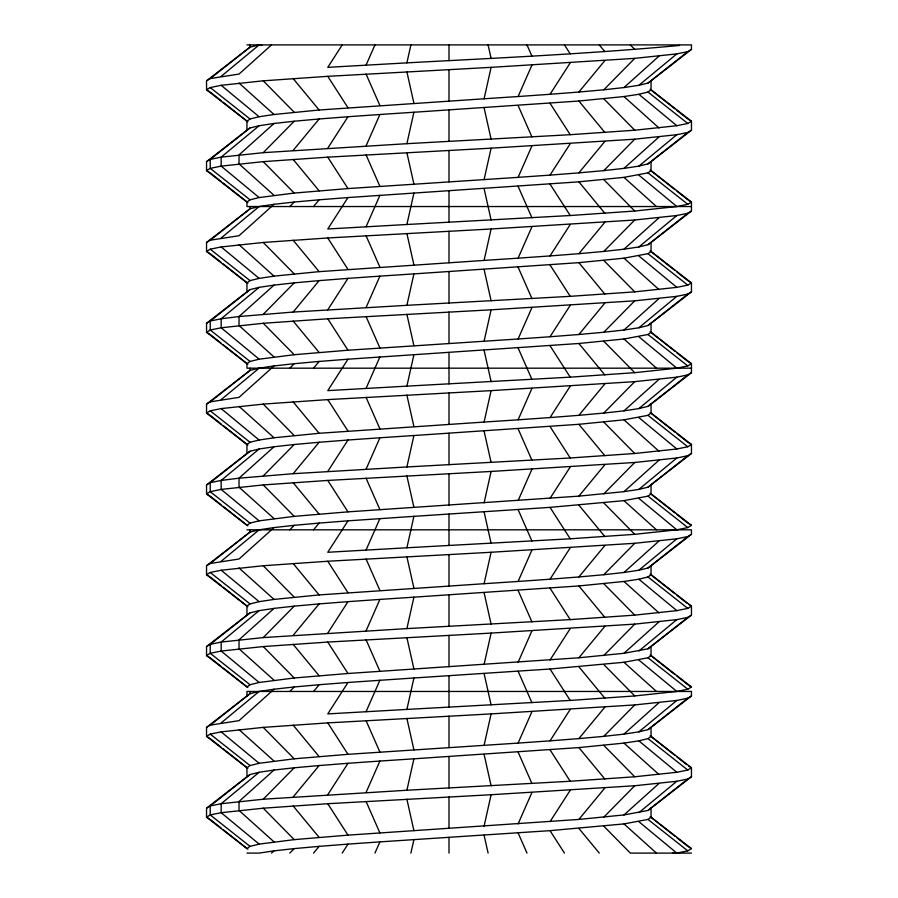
<?xml version="1.0" encoding="UTF-8"?>
<svg xmlns="http://www.w3.org/2000/svg" width="898" height="898" viewBox="0 0 898 898"><rect width="100%" height="100%" fill="white"/><g stroke="black" fill="none" stroke-linecap="round" stroke-linejoin="round"><path stroke-width="1.35" d="M342.205 44.9L327.77 67.35L406.895 62.86L410.902 44.9M691.46 206.54L246.95 206.54L246.95 202.05L206.54 170.62L206.54 161.64L210.222 159.395L221.166 157.15L263.26 152.66L406.895 143.68L413.911 112.25L578.873 101.025L623.975 96.535L638.86 94.29L647.986 92.045L651.05 89.8L651.05 80.82L691.46 49.39L691.46 44.9L246.95 44.9M413.911 193.07L347.975 197.56L327.77 228.99L406.895 224.5L413.911 193.07L578.873 181.845L623.975 177.355L647.986 172.865L651.05 170.62L651.05 161.64L691.46 130.21L691.46 121.23L651.05 89.8M691.46 368.18L246.95 368.18L246.95 363.69L206.54 332.26L206.54 323.28L210.222 321.035L221.166 318.79L239.025 316.545L293.152 312.055L406.895 305.32L413.911 273.89L578.873 262.665L623.975 258.175L647.986 253.685L651.05 251.44L651.05 242.46L691.46 211.03L691.46 202.05L651.05 170.62M413.911 354.71L347.975 359.2L327.77 390.63L406.895 386.14L413.911 354.71L578.873 343.485L623.975 338.995L647.986 334.505L651.05 332.26L651.05 323.28L691.46 291.85L691.46 282.87L651.05 251.44M206.54 161.64L246.95 130.21L246.95 121.23L250.014 118.985L259.14 116.74L274.025 114.495L319.127 110.005L484.089 98.78L491.105 67.35L634.74 58.37L676.834 53.88L687.778 51.635L691.46 49.39M651.05 413.08L691.46 444.51L691.46 453.49L647.986 487.165L638.86 489.41L623.975 491.655L578.873 496.145L347.975 511.86L294.218 516.35L259.14 520.84L250.014 523.085L246.95 525.33L206.54 493.9L206.54 484.92L210.222 482.675L221.166 480.43L239.025 478.185L293.152 473.695L406.895 466.96L413.911 435.53L578.873 424.305L623.975 419.815L647.986 415.325L651.05 413.08L651.05 404.1L691.46 372.67L691.46 363.69L651.05 332.26M246.95 202.05L250.014 199.805L259.14 197.56L294.218 193.07L347.975 188.58L484.089 179.6L491.105 148.17L634.74 139.19L676.834 134.7L687.778 132.455L691.46 130.21M413.911 516.35L347.975 520.84L327.77 552.27L406.895 547.78L413.911 516.35L550.025 507.37L623.975 500.635L647.986 496.145L651.05 493.9L651.05 484.92M206.54 323.28L246.95 291.85L246.95 282.87L250.014 280.625L259.14 278.38L274.025 276.135L319.127 271.645L484.089 260.42L491.105 228.99L634.74 220.01L676.834 215.52L687.778 213.275L691.46 211.03M651.05 574.72L691.46 606.15L691.46 615.13L647.986 648.805L623.975 653.295L578.873 657.785L347.975 673.5L294.218 677.99L259.14 682.48L250.014 684.725L246.95 686.97L206.54 655.54L206.54 646.56L210.222 644.315L221.166 642.07L263.26 637.58L406.895 628.6L413.911 597.17L578.873 585.945L623.975 581.455L638.86 579.21L647.986 576.965L651.05 574.72L651.05 565.74L691.46 534.31L691.46 529.82L246.95 529.82M246.95 363.69L250.014 361.445L259.14 359.2L294.218 354.71L347.975 350.22L484.089 341.24L491.105 309.81L634.74 300.83L676.834 296.34L687.778 294.095L691.46 291.85M413.911 677.99L347.975 682.48L327.77 713.91L406.895 709.42L413.911 677.99L550.025 669.01L623.975 662.275L647.986 657.785L651.05 655.54L651.05 646.56M206.54 484.92L246.95 453.49L246.95 444.51L250.014 442.265L259.14 440.02L274.025 437.775L319.127 433.285L484.089 422.06L491.105 390.63L634.74 381.65L676.834 377.16L687.778 374.915L691.46 372.67M206.54 808.2L210.222 805.955L221.166 803.71L263.26 799.22L406.895 790.24L413.911 758.81L578.873 747.585L623.975 743.095L638.86 740.85L647.986 738.605L651.05 736.36L651.05 727.38L691.46 695.95L691.46 691.46L246.95 691.46L246.95 695.95L206.54 727.38L206.54 736.36L246.95 767.79L246.95 776.77L206.54 808.2L206.54 817.18L246.95 848.61L250.014 846.365L259.14 844.12L294.218 839.63L347.975 835.14L578.873 819.425L623.975 814.935L647.986 810.445L691.46 776.77L691.46 767.79L651.05 736.36M484.089 502.88L491.105 471.45L634.74 462.47L676.834 457.98L687.778 455.735L691.46 453.49M410.902 853.1L413.911 839.63L550.025 830.65L623.975 823.915L647.986 819.425L651.05 817.18L651.05 808.2M206.54 646.56L246.95 615.13L246.95 606.15L250.014 603.905L259.14 601.66L274.025 599.415L319.127 594.925L484.089 583.7L491.105 552.27L634.74 543.29L676.834 538.8L687.778 536.555L691.46 534.31M484.089 664.52L491.105 633.09L634.74 624.11L676.834 619.62L687.778 617.375L691.46 615.13M246.95 767.79L250.014 765.545L259.14 763.3L294.218 758.81L347.975 754.32L484.089 745.34L491.105 713.91L634.74 704.93L676.834 700.44L687.778 698.195L691.46 695.95M484.089 826.16L491.105 794.73L634.74 785.75L676.834 781.26L687.778 779.015L691.46 776.77M366.07 65.105L374.96 44.9M366.07 145.925L379.899 114.495L413.911 112.25M366.07 226.745L379.899 195.315M366.07 307.565L379.899 276.135L413.911 273.89M366.07 388.385L379.899 356.955M484.089 98.78L518.101 96.535L531.93 65.105M366.07 469.205L379.899 437.775L413.911 435.53M484.089 179.6L518.101 177.355L531.93 145.925M366.07 550.025L379.899 518.595M484.089 260.42L518.101 258.175L531.93 226.745M366.07 630.845L379.899 599.415L413.911 597.17M484.089 341.24L518.101 338.995L531.93 307.565M366.07 711.665L379.899 680.235M484.089 422.06L518.101 419.815L531.93 388.385M366.07 792.485L379.899 761.055L413.911 758.81M518.101 500.635L531.93 469.205M374.96 853.1L379.899 841.875L413.911 839.63M484.089 583.7L518.101 581.455L531.93 550.025M518.101 662.275L531.93 630.845M484.089 745.34L518.101 743.095L531.93 711.665M518.101 823.915L531.93 792.485M327.77 148.17L347.975 116.74L379.899 114.495M327.77 309.81L347.975 278.38L379.899 276.135M518.101 96.535L550.025 94.29L570.23 62.86M327.77 471.45L347.975 440.02L379.899 437.775M518.101 177.355L550.025 175.11L570.23 143.68M518.101 258.175L550.025 255.93L570.23 224.5M327.77 633.09L347.975 601.66L379.899 599.415M518.101 338.995L550.025 336.75L570.23 305.32M518.101 419.815L550.025 417.57L570.23 386.14M327.77 794.73L347.975 763.3L379.899 761.055M550.025 498.39L570.23 466.96M342.205 853.1L347.975 844.12L379.899 841.875M518.101 581.455L550.025 579.21L570.23 547.78M550.025 660.03L570.23 628.6M518.101 743.095L550.025 740.85L570.23 709.42M550.025 821.67L570.23 790.24M293.152 150.415L319.127 118.985L347.975 116.74M313.559 206.54L319.127 199.805L347.975 197.56M293.152 312.055L319.127 280.625L347.975 278.38M313.559 368.18L319.127 361.445L347.975 359.2M550.025 94.29L578.873 92.045L604.848 60.615M293.152 473.695L319.127 442.265L347.975 440.02M550.025 175.11L578.873 172.865L604.848 141.435M313.559 529.82L319.127 523.085L347.975 520.84M550.025 255.93L578.873 253.685L604.848 222.255M293.152 635.335L319.127 603.905L347.975 601.66M550.025 336.75L578.873 334.505L604.848 303.075M313.559 691.46L319.127 684.725L347.975 682.48M550.025 417.57L578.873 415.325L604.848 383.895M293.152 796.975L319.127 765.545L347.975 763.3M578.873 496.145L604.848 464.715M313.559 853.1L319.127 846.365L347.975 844.12M550.025 579.21L578.873 576.965L604.848 545.535M578.873 657.785L604.848 626.355M550.025 740.85L578.873 738.605L604.848 707.175M578.873 819.425L604.848 787.995M263.26 152.66L294.218 121.23L319.127 118.985M289.796 206.54L294.218 202.05L319.127 199.805M263.26 314.3L294.218 282.87L319.127 280.625M289.796 368.18L294.218 363.69L319.127 361.445M578.873 92.045L603.782 89.8L634.74 58.37M263.26 475.94L294.218 444.51L319.127 442.265M578.873 172.865L603.782 170.62L634.74 139.19M289.796 529.82L294.218 525.33L319.127 523.085M578.873 253.685L603.782 251.44L634.74 220.01M263.26 637.58L294.218 606.15L319.127 603.905M578.873 334.505L603.782 332.26L634.74 300.83M289.796 691.46L294.218 686.97L319.127 684.725M578.873 415.325L603.782 413.08L634.74 381.65M263.26 799.22L294.218 767.79L319.127 765.545M603.782 493.9L634.74 462.47M289.796 853.1L294.218 848.61L319.127 846.365M578.873 576.965L603.782 574.72L634.74 543.29M603.782 655.54L634.74 624.11M578.873 738.605L603.782 736.36L634.74 704.93M603.782 817.18L634.74 785.75M271.522 44.9L239.025 74.085L210.222 78.575L206.54 80.82L206.54 89.8L246.95 121.23M294.218 121.23L274.025 123.475L239.025 154.905L239.025 163.885L274.025 195.315M294.218 202.05L274.025 204.295L239.025 235.725L210.222 240.215L206.54 242.46L206.54 251.44L246.95 282.87M294.218 282.87L274.025 285.115L239.025 316.545L239.025 325.525L274.025 356.955M294.218 363.69L274.025 365.935L239.025 397.365L210.222 401.855L206.54 404.1L206.54 413.08L246.95 444.51M603.782 89.8L623.975 87.555L658.975 56.125M294.218 444.51L274.025 446.755L239.025 478.185L239.025 487.165L274.025 518.595M603.782 170.62L623.975 168.375L658.975 136.945M294.218 525.33L274.025 527.575L239.025 559.005L210.222 563.495L206.54 565.74L206.54 574.72L246.95 606.15M603.782 251.44L623.975 249.195L658.975 217.765M294.218 606.15L274.025 608.395L239.025 639.825L239.025 648.805L274.025 680.235M603.782 332.26L623.975 330.015L658.975 298.585M294.218 686.97L274.025 689.215L239.025 720.645L210.222 725.135L206.54 727.38M603.782 413.08L623.975 410.835L658.975 379.405M294.218 767.79L274.025 770.035L239.025 801.465L239.025 810.445L274.025 841.875M623.975 491.655L658.975 460.225M271.522 853.1L274.025 850.855L294.218 848.61M603.782 574.72L623.975 572.475L658.975 541.045M623.975 653.295L658.975 621.865M603.782 736.36L623.975 734.115L658.975 702.685M623.975 814.935L658.975 783.505M221.166 76.33L259.14 44.9L261.846 45.304M274.025 123.475L259.14 125.72L221.166 157.15L221.166 166.13L259.14 197.56M221.166 237.97L259.14 206.54L274.025 204.295M274.025 285.115L259.14 287.36L221.166 318.79L221.166 327.77L259.14 359.2M221.166 399.61L259.14 368.18L274.025 365.935M623.975 87.555L638.86 85.31L676.834 53.88M274.025 446.755L259.14 449L221.166 480.43L221.166 489.41L259.14 520.84M623.975 168.375L638.86 166.13L676.834 134.7M221.166 561.25L259.14 529.82L274.025 527.575M623.975 249.195L638.86 246.95L676.834 215.52M274.025 608.395L259.14 610.64L221.166 642.07L221.166 651.05L259.14 682.48M623.975 330.015L638.86 327.77L676.834 296.34M221.166 722.89L259.14 691.46L274.025 689.215M623.975 410.835L638.86 408.59L676.834 377.16M274.025 770.035L259.14 772.28L221.166 803.71L221.166 812.69L259.14 844.12M638.86 489.41L676.834 457.98M623.975 572.475L638.86 570.23L676.834 538.8M638.86 651.05L676.834 619.62M623.975 734.115L638.86 731.87L676.834 700.44M638.86 812.69L676.834 781.26M210.222 78.575L250.014 47.145L259.14 44.9M259.14 125.72L250.014 127.965L210.222 159.395L210.222 168.375L250.014 199.805M210.222 240.215L250.014 208.785L259.14 206.54M259.14 287.36L250.014 289.605L210.222 321.035L210.222 330.015L250.014 361.445M210.222 401.855L250.014 370.425L259.14 368.18M638.86 85.31L647.986 83.065L687.778 51.635M259.14 449L250.014 451.245L210.222 482.675L210.222 491.655L250.014 523.085M638.86 166.13L647.986 163.885L687.778 132.455M210.222 563.495L250.014 532.065L259.14 529.82M638.86 246.95L647.986 244.705L687.778 213.275M259.14 610.64L250.014 612.885L210.222 644.315L210.222 653.295L250.014 684.725M638.86 327.77L647.986 325.525L687.778 294.095M210.222 725.135L250.014 693.705L259.14 691.46M638.86 408.59L647.986 406.345L687.778 374.915M259.14 772.28L250.014 774.525L210.222 805.955L210.222 814.935L250.014 846.365M647.986 487.165L687.778 455.735M638.86 570.23L647.986 567.985L687.778 536.555M647.986 648.805L687.778 617.375M638.86 731.87L647.986 729.625L687.778 698.195M647.986 810.445L687.778 779.015M206.54 80.82L250.014 47.145L250.014 44.9M206.54 242.46L250.014 208.785L250.014 206.54M206.54 404.1L250.014 370.425L250.014 368.18M206.54 565.74L250.014 532.065L250.014 529.82M246.95 130.21L250.014 127.965M246.95 291.85L250.014 289.605M647.986 83.065L651.05 80.82M246.95 453.49L250.014 451.245M647.986 163.885L651.05 161.64M647.986 244.705L651.05 242.46M246.95 615.13L250.014 612.885M647.986 325.525L651.05 323.28M246.95 695.95L250.014 693.705L250.014 691.46M647.986 406.345L651.05 404.1M246.95 776.77L250.014 774.525M647.986 567.985L651.05 565.74M647.986 729.625L651.05 727.38M491.105 67.35L327.77 76.33L263.26 80.82L221.166 85.31L210.222 87.555L206.54 89.8L209.301 91.484M491.105 228.99L327.77 237.97L263.26 242.46L221.166 246.95L210.222 249.195L206.54 251.44L209.301 253.124M491.105 390.63L327.77 399.61L263.26 404.1L221.166 408.59L210.222 410.835L206.54 413.08L209.301 414.764M406.895 143.68L570.23 134.7L634.74 130.21L676.834 125.72L687.778 123.475L691.46 121.23L688.699 119.546M406.895 224.5L570.23 215.52L634.74 211.03L676.834 206.54L687.778 204.295L691.46 202.05L688.699 200.366M491.105 552.27L327.77 561.25L263.26 565.74L221.166 570.23L210.222 572.475L206.54 574.72L209.301 576.404M406.895 305.32L570.23 296.34L634.74 291.85L676.834 287.36L687.778 285.115L691.46 282.87L688.699 281.186M406.895 386.14L570.23 377.16L634.74 372.67L676.834 368.18L687.778 365.935L691.46 363.69L688.699 362.006M491.105 713.91L327.77 722.89L263.26 727.38L221.166 731.87L210.222 734.115L206.54 736.36L209.301 738.044M406.895 466.96L570.23 457.98L634.74 453.49L676.834 449L687.778 446.755L691.46 444.51L688.699 442.826M406.895 547.78L570.23 538.8L634.74 534.31L676.834 529.82L687.778 527.575L691.46 525.33L651.05 493.9M406.895 628.6L570.23 619.62L634.74 615.13L676.834 610.64L687.778 608.395L691.46 606.15L688.699 604.466M406.895 709.42L570.23 700.44L634.74 695.95L676.834 691.46L687.778 689.215L691.46 686.97L651.05 655.54M406.895 790.24L570.23 781.26L634.74 776.77L676.834 772.28L687.778 770.035L691.46 767.79L688.699 766.106M672.714 852.584L676.834 853.1L687.778 850.855L691.46 848.61L651.05 817.18M274.025 850.855L259.14 853.1L246.95 853.1M406.895 62.86C497.75 57.977 589.167 53.846 679.573 45.461M491.105 148.17L327.77 157.15L263.26 161.64L221.166 166.13L210.222 168.375L206.54 170.62L209.301 172.304M491.105 309.81L327.77 318.79L263.26 323.28L221.166 327.77L210.222 330.015L206.54 332.26L209.301 333.944M491.105 471.45L327.77 480.43L263.26 484.92L221.166 489.41L210.222 491.655L206.54 493.9L209.301 495.584M491.105 633.09L327.77 642.07L263.26 646.56L221.166 651.05L210.222 653.295L206.54 655.54L209.301 657.224M491.105 794.73L327.77 803.71L263.26 808.2L221.166 812.69L210.222 814.935L206.54 817.18L209.301 818.864M691.46 853.1L630.317 853.1L603.782 826.16M688.699 523.646L691.46 525.33M688.699 685.286L691.46 686.97M688.699 846.926L691.46 848.61M650.13 89.25L674.869 108.793M677.025 110.488L687.778 118.985M647.986 92.045L687.778 123.475M650.13 170.07L674.869 189.613M677.025 191.308L687.778 199.805M647.986 172.865L687.778 204.295M650.13 250.89L674.869 270.433M677.025 272.128L687.778 280.625M647.986 253.685L687.778 285.115M650.13 331.71L674.869 351.253M677.025 352.948L687.778 361.445M647.986 334.505L687.778 365.935M650.13 412.53L674.869 432.073M677.025 433.768L687.778 442.265M647.986 415.325L687.778 446.755M210.222 87.555L250.014 118.985M210.222 92.045L220.975 100.542M223.131 102.237L247.87 121.78M650.13 493.35L674.869 512.893M677.025 514.588L687.778 523.085M647.986 496.145L687.778 527.575M210.222 172.865L220.975 181.362M223.131 183.057L247.87 202.6M650.13 574.17L674.869 593.713M677.025 595.408L686.701 603.052M647.986 576.965L687.778 608.395M210.222 249.195L250.014 280.625M210.222 253.685L220.975 262.182M223.131 263.877L247.87 283.42M650.13 654.99L674.869 674.533M677.025 676.228L687.778 684.725M647.986 657.785L687.778 689.215M210.222 334.505L220.975 343.002M223.131 344.697L247.87 364.24M650.13 735.81L674.869 755.353M677.025 757.048L686.701 764.692M647.986 738.605L687.778 770.035M210.222 410.835L250.014 442.265M210.222 415.325L220.975 423.822M223.131 425.517L247.87 445.06M650.13 816.63L674.869 836.173M677.025 837.868L687.778 846.365M647.986 819.425L687.778 850.855M210.222 496.145L220.975 504.642M223.131 506.337L247.87 525.88M210.222 572.475L250.014 603.905M210.222 576.965L220.975 585.462M223.131 587.157L247.87 606.7M210.222 657.785L220.975 666.282M223.131 667.977L247.87 687.52M210.222 734.115L250.014 765.545M210.222 738.605L220.975 747.102M223.131 748.797L247.87 768.34M210.222 819.425L220.975 827.922M223.131 829.617L247.87 849.16M638.86 94.29L676.834 125.72M638.86 175.11L676.834 206.54M638.86 255.93L676.834 287.36M638.86 336.75L676.834 368.18M638.86 417.57L676.834 449M221.166 85.31L259.14 116.74M638.86 498.39L676.834 529.82M638.86 579.21L676.834 610.64M221.166 246.95L259.14 278.38M638.86 660.03L676.834 691.46M638.86 740.85L676.834 772.28M221.166 408.59L259.14 440.02M638.86 821.67L676.834 853.1M221.166 570.23L259.14 601.66M221.166 731.87L259.14 763.3M623.975 96.535L658.975 127.965M623.975 177.355L656.472 206.54M623.975 258.175L658.975 289.605M623.975 338.995L656.472 368.18M623.975 419.815L658.975 451.245M239.025 83.065L274.025 114.495M623.975 500.635L656.472 529.82M623.975 581.455L658.975 612.885M239.025 244.705L274.025 276.135M623.975 662.275L656.472 691.46M623.975 743.095L658.975 774.525M239.025 406.345L274.025 437.775M623.975 823.915L656.472 853.1M239.025 567.985L274.025 599.415M239.025 729.625L274.025 761.055M630.317 44.9L634.74 49.39M603.782 98.78L634.74 130.21M603.782 179.6L634.74 211.03M603.782 260.42L634.74 291.85M603.782 341.24L634.74 372.67M603.782 422.06L634.74 453.49M263.26 80.82L294.218 112.25M603.782 502.88L634.74 534.31M263.26 161.64L294.218 193.07M603.782 583.7L634.74 615.13M263.26 242.46L294.218 273.89M603.782 664.52L634.74 695.95M263.26 323.28L294.218 354.71M603.782 745.34L634.74 776.77M263.26 404.1L294.218 435.53M263.26 484.92L294.218 516.35M263.26 565.74L294.218 597.17M263.26 646.56L294.218 677.99M263.26 727.38L294.218 758.81M263.26 808.2L294.218 839.63M599.28 44.9L604.848 51.635M578.873 101.025L604.848 132.455M578.873 181.845L604.848 213.275M578.873 262.665L604.848 294.095M578.873 343.485L604.848 374.915M293.152 78.575L319.127 110.005M578.873 424.305L604.848 455.735M293.152 159.395L319.127 190.825M578.873 505.125L604.848 536.555M293.152 240.215L319.127 271.645M578.873 585.945L604.848 617.375M293.152 321.035L319.127 352.465M578.873 666.765L604.848 698.195M293.152 401.855L319.127 433.285M578.873 747.585L604.848 779.015M293.152 482.675L319.127 514.105M578.873 828.405L599.28 853.1M293.152 563.495L319.127 594.925M293.152 644.315L319.127 675.745M293.152 725.135L319.127 756.565M293.152 805.955L319.127 837.385M564.46 44.9L570.23 53.88M550.025 103.27L570.23 134.7M550.025 184.09L570.23 215.52M550.025 264.91L570.23 296.34M550.025 345.73L570.23 377.16M327.77 76.33L347.975 107.76M550.025 426.55L570.23 457.98M327.77 157.15L347.975 188.58M550.025 507.37L570.23 538.8M327.77 237.97L347.975 269.4M550.025 588.19L570.23 619.62M327.77 318.79L347.975 350.22M550.025 669.01L570.23 700.44M327.77 399.61L347.975 431.04M550.025 749.83L570.23 781.26M327.77 480.43L347.975 511.86M550.025 830.65L564.46 853.1M327.77 561.25L347.975 592.68M327.77 642.07L347.975 673.5M327.77 722.89L347.975 754.32M327.77 803.71L347.975 835.14M526.991 44.9L531.93 56.125M518.101 105.515L531.93 136.945M518.101 186.335L531.93 217.765M518.101 267.155L531.93 298.585M518.101 347.975L531.93 379.405M366.07 74.085L379.899 105.515M518.101 428.795L531.93 460.225M366.07 154.905L379.899 186.335M518.101 509.615L531.93 541.045M366.07 235.725L379.899 267.155M518.101 590.435L531.93 621.865M366.07 316.545L379.899 347.975M518.101 671.255L531.93 702.685M366.07 397.365L379.899 428.795M518.101 752.075L531.93 783.505M366.07 478.185L379.899 509.615M518.101 832.895L526.991 853.1M366.07 559.005L379.899 590.435M366.07 639.825L379.899 671.255M366.07 720.645L379.899 752.075M366.07 801.465L379.899 832.895M488.097 44.9L491.105 58.37M484.089 107.76L491.105 139.19M484.089 188.58L491.105 220.01M484.089 269.4L491.105 300.83M484.089 350.22L491.105 381.65M406.895 71.84L413.911 103.27M484.089 431.04L491.105 462.47M406.895 152.66L413.911 184.09M484.089 511.86L491.105 543.29M406.895 233.48L413.911 264.91M484.089 592.68L491.105 624.11M406.895 314.3L413.911 345.73M484.089 673.5L491.105 704.93M406.895 395.12L413.911 426.55M484.089 754.32L491.105 785.75M406.895 475.94L413.911 507.37M484.089 835.14L488.097 853.1M406.895 556.76L413.911 588.19M406.895 637.58L413.911 669.01M406.895 718.4L413.911 749.83M406.895 799.22L413.911 830.65M449 44.9L449 60.615M449 69.595L449 101.025M449 110.005L449 141.435M449 150.415L449 181.845M449 190.825L449 222.255M449 231.235L449 262.665M449 271.645L449 303.075M449 312.055L449 343.485M449 352.465L449 383.895M449 392.875L449 424.305M449 433.285L449 464.715M449 473.695L449 505.125M449 514.105L449 545.535M449 554.515L449 585.945M449 594.925L449 626.355M449 635.335L449 666.765M449 675.745L449 707.175M449 716.155L449 747.585M449 756.565L449 787.995M449 796.975L449 828.405M449 837.385L449 853.1"/></g></svg>
